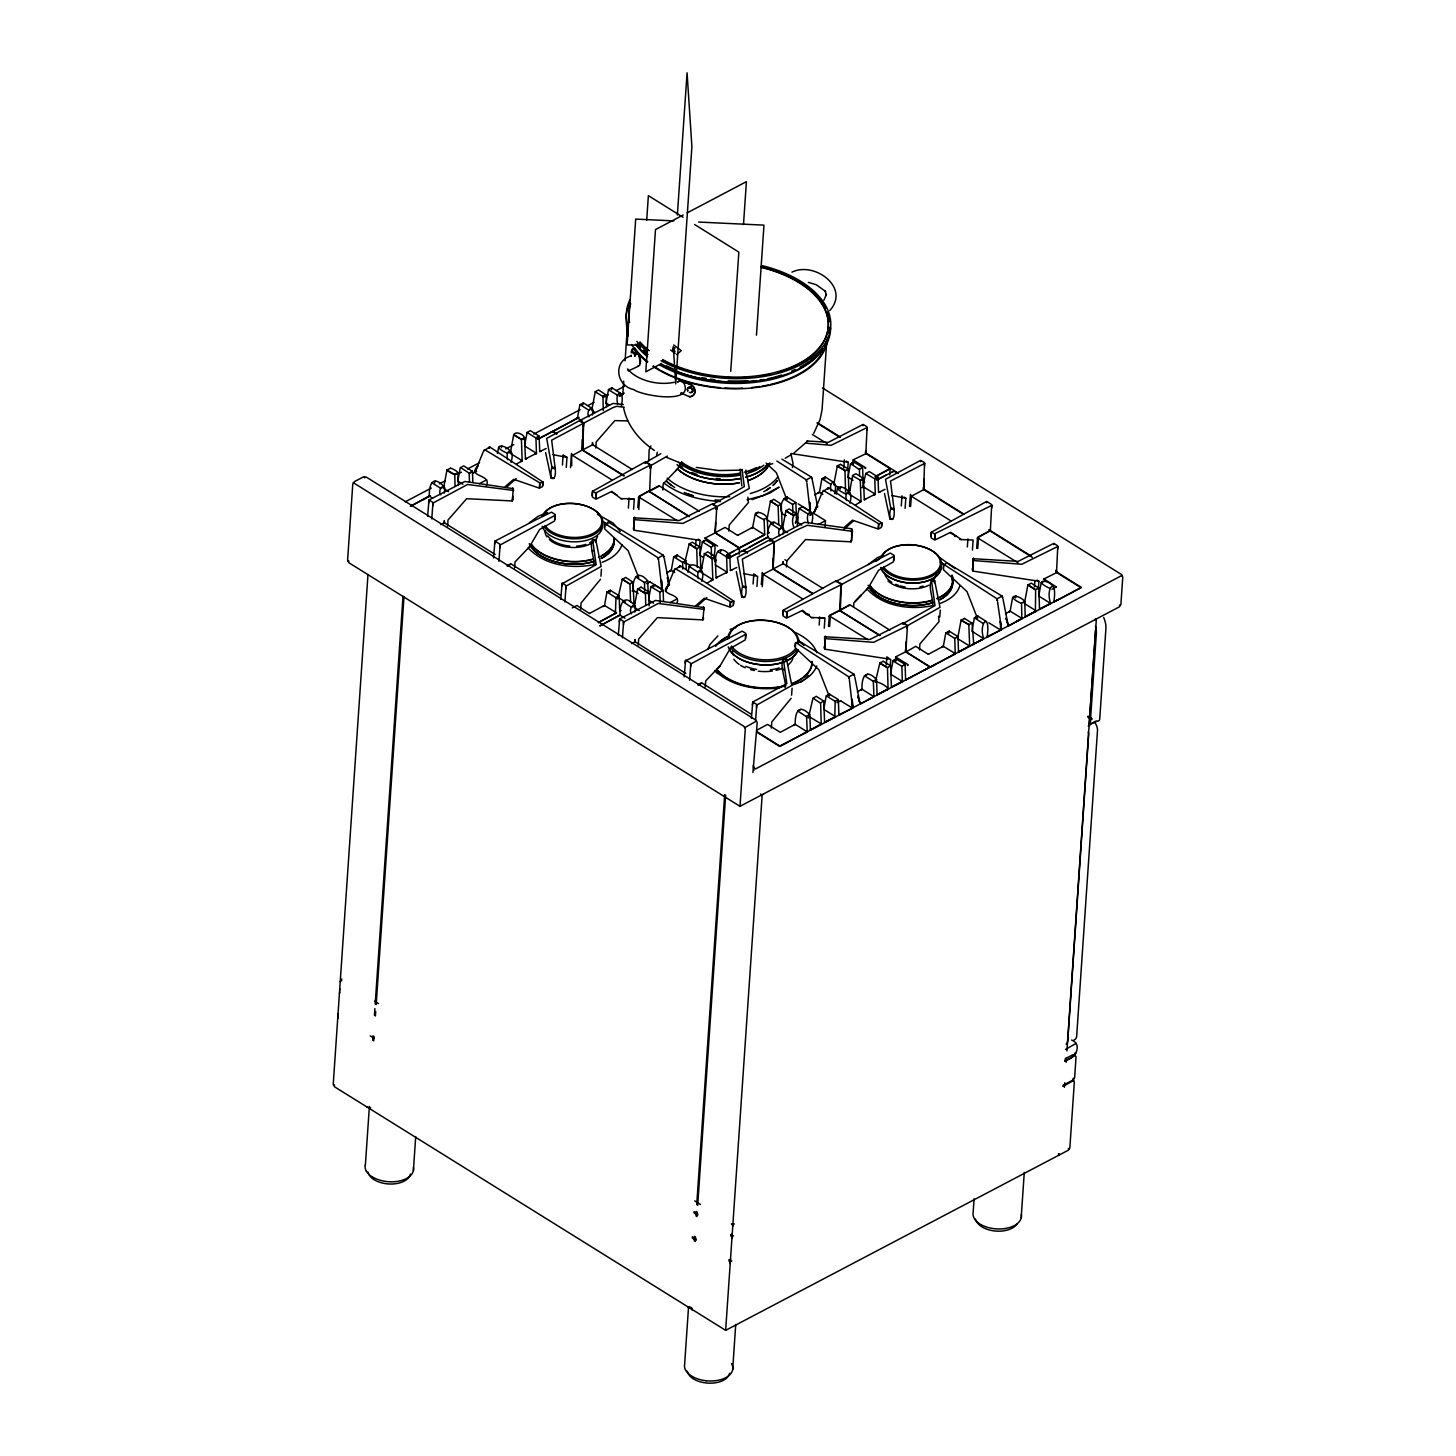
<?xml version="1.0" encoding="UTF-8"?>
<svg xmlns="http://www.w3.org/2000/svg" width="1456" height="1456" viewBox="0 0 1456 1456"><rect width="100%" height="100%" fill="white"/><g stroke="black" fill="none" stroke-linecap="round" stroke-linejoin="round"><path stroke-width="1.5" d="M543.052 482.518L542.851 485.449M604.422 527.582L604.622 524.651M733.715 601.455L733.515 604.386M795.085 646.519L795.285 643.588M881.899 523.377L881.699 526.308M943.27 568.459L943.47 565.529M600.436 579.342L581.071 603.039L580.671 609.099M791.118 698.298L771.753 721.976L771.334 728.055M894.184 471.398L892.146 471.981M510.273 453.289L513.677 434.871C516.243 429.174 529.911 437.947 521.43 439.694L522.158 460.678L516.68 464.027M630.575 602.365L629.957 583.947L633.087 582.054L633.942 603.53L634.925 603.385M717.462 577.359L716.079 577.959L715.224 556.501L712.02 558.285L712.821 579.634L707.361 582.982M778.76 524.306L778.123 505.887L781.253 503.994L782.109 525.452L783.091 525.307M756.847 730.166L767.549 724.415L780.252 732.332L795.231 724.305C794.849 712.512 798.889 703.084 809.827 714.75L810.41 730.02L821.202 724.087L820.62 702.902L823.75 701.009L824.606 722.467L835.78 716.698L834.761 717.517L835.216 701.337L826.316 695.913L829.465 694.166L838.347 699.59L838.893 715.06L852.561 708.198L849.412 680.207M855.527 504.904L861.006 501.556L860.278 480.316L863.408 478.423L864.336 499.79L865.628 499.299M507.562 459.677C504.777 448.23 515.588 447.593 511.038 462.335M546.146 448.521L539.721 451.578L539.139 436.236L535.935 437.965L536.463 453.253L525.416 459.004L526.781 458.422M617.653 403.913C614.341 389.717 625.752 388.661 621.13 406.57M697.315 567.203L696.714 548.53L689.216 543.834L684.611 563.417L685.63 562.708L690.617 565.82M698.225 578.614C695.44 567.185 706.251 566.548 701.719 581.272M736.809 567.458L730.384 570.534L729.82 555.191L726.617 556.902L727.126 572.208L716.097 577.777M712.639 504.322L716.771 506.906L715.26 532.787L739.593 547.947L764.728 534.716L764.072 519.246L767.257 517.735L767.913 533.005L768.823 532.841L767.84 532.914L768.823 532.841M797.251 525.58C801.055 504.959 788.606 515.096 793.902 527.327M811.72 523.323C816.143 506.415 804.058 511.456 808.317 522.868M757.084 732.313L779.542 746.327L807.225 731.731L806.569 716.261L809.682 714.641M834.506 493.602C838.729 479.006 828.246 479.534 831.012 490.927M840.458 488.797L833.742 484.539L837.4 465.774L844.971 470.597L845.59 491.964M846.409 500.536C843.679 489.161 854.017 488.397 849.885 503.212M877.076 694.767L887.942 688.925L887.214 689.853C890.744 687.56 876.53 680.334 875.274 682.354L879.897 662.789L887.468 667.631L888.087 688.979L877.076 694.949L876.567 679.588L873.309 681.099L873.964 696.569L860.223 704.158L857.893 696.259L860.223 704.158M1008.407 626.08L1006.06 618.181L1008.407 626.08L1021.839 618.491L1021.566 603.148L1024.733 601.51L1025.242 616.871L1036.417 610.865L1035.398 611.775L1035.635 589.553L1038.82 587.933L1039.511 609.245L1050.686 603.457C1044.753 587.096 1057.711 575.975 1053.871 601.747L1060.095 598.634M444.135 493.093C447.611 480.753 436.509 488.47 440.786 494.84M555.227 515.824L554.973 519.446M592.301 415.015C595.704 402.675 584.711 410.228 588.97 416.78M592.155 495.531L592.41 491.91M634.798 612.048C638.201 599.69 627.208 607.261 631.467 613.795M711.474 556.174L711.292 547.238M745.891 634.761L745.636 638.401M779.633 535.717C775.447 529.347 786.386 521.448 782.964 533.97M782.837 614.487L783.073 610.865M894.057 556.702L893.82 560.323M931.003 536.409L931.258 532.787M986.567 621.639L977.831 616.088L974.373 617.981L971.916 631.231L983.655 638.62L982.946 639.439C981.217 639.621 959.085 652.197 983.655 638.62C978.159 622.276 990.954 611.156 987.132 636.909L1000.727 630.12L1001.419 628.337L997.597 602.129M879.788 635.617L839.621 610.501L841.004 584.02L835.926 580.853L783.146 610.301L782.982 615.888L786.586 618.145L802.547 610.355L811.52 617.581L824.424 617.744L818.327 617.781L824.951 618.108L824.26 628.209M1032.377 557.375L990.335 531.076L991.718 504.595L986.64 501.428L931.312 532.241L931.167 537.828L934.752 540.067L950.713 532.277L961.488 539.63M716.316 509.454L716.279 506.215L712.439 503.812L679.26 520.52L633.979 517.808L634.215 530.239L700.027 540.358L699.626 546.419M906.997 628.41L906.942 625.17L903.102 622.768L869.942 639.457L824.66 636.763L824.879 649.194L890.708 659.313L890.289 665.374M450.395 468.304L446.937 470.033L443.534 488.452L448.594 491.655M641.059 587.259L637.619 588.988L634.215 607.389L639.257 610.61M840.585 464.409L848.12 468.868L848.848 490.29L849.831 490.144M883.082 661.424L879.897 662.789M964.509 618.527L961.051 620.256L957.648 638.674L969.678 646.027L968.804 624.824L972.044 622.986L973.773 644.262L972.79 644.225M582.236 439.657L582.327 450.086L623.787 475.912M582.637 439.439L582.6 450.031L624.096 475.675M772.918 558.613L772.99 569.023L812.594 593.702M773.318 558.394L773.282 568.968L812.885 593.447M924.615 463.445L890.508 481.062L893.948 508.435C896.041 523.687 886.922 522.577 890.763 508.108L885.521 479.261L920.702 460.314L924.542 462.717L923.705 489.616L963.308 514.277M500.009 547.674L500.027 544.271L494.949 541.104L493.511 557.921M649.631 492.037L650.741 464.846L645.663 461.679L645.354 463.099M690.69 666.611L690.69 663.208L685.612 660.041L684.193 676.876M841.004 587.423L841.113 584.93M840.294 610.974L841.404 583.801L836.108 581.344M991.718 507.998L991.827 505.523M432.814 505.705L432.851 502.375L428.992 499.972L427.609 516.298M565.947 588.752L565.965 585.421L562.107 583.019L560.742 599.344M583.128 426.499L583.164 423.168L579.306 420.766L546.673 438.383L551.915 467.23C548.075 481.718 557.193 482.81 555.1 467.558L551.66 440.185L612.903 407.625L616.725 406.315L624.151 407.152M583.547 426.28L583.565 422.968L579.706 420.566L613.067 403.421L623.295 404.55M623.496 624.642L623.514 621.33L619.674 618.927L618.29 635.253M716.261 509.545L716.37 507.107M716.661 509.327L716.771 506.906M756.61 707.689L756.629 704.376L752.788 701.974L751.405 718.299M773.809 545.454L773.828 542.123L769.987 539.721L737.355 557.339L742.596 586.167C738.756 600.655 747.856 601.765 745.781 586.513L742.342 559.14L797.051 529.929L807.407 525.27L852.452 531.349L851.105 541.814L805.514 539.575L786.859 560.906L786.44 566.966M774.21 545.236L774.228 541.905L770.388 539.503L770.097 540.904M866.975 430.139L866.993 426.808L863.153 424.406L828.409 442.315L806.879 440.95M906.924 628.501L907.033 626.062M906.269 641.477L905.796 652.088L907.452 625.843L903.503 622.549L903.211 623.951M924.524 466.029L924.633 463.609M1057.638 549.076L1057.675 545.763L1053.816 543.361L1018.108 561.397L972.826 558.685L973.063 571.116L1038.874 581.235L1038.328 589.316M539.812 484.211L539.612 487.141M581.89 448.066L582.436 450.122L583.255 424.06M730.475 603.166L730.275 606.096M878.66 525.088L878.459 528.018M923.268 487.596L923.814 489.653L923.705 479.097M595.904 497.879L596.159 494.257M786.586 616.834L786.822 613.194M934.752 538.756L935.007 535.116M582.6 450.031L583.656 423.86M740.103 469.087L741.832 485.995M779.542 746.327L787.114 742.469M650.559 468.286L650.85 465.774M841.24 587.223L841.513 584.711M715.606 522.522L715.114 533.133L715.078 530.985L715.096 532.878L739.466 548.33M907.161 628.319L907.452 625.843M365.365 1165.237L369.387 1106.378M373.701 1040.931L374.01 1036.399M375.411 1016.015L375.721 1011.483M376.176 1004.695L403.985 596.887M431.759 518.882L432.942 503.266M447.593 526.089L448.011 520.029L466.666 498.698L512.257 500.955L513.313 488.652L464.883 481.481L428.992 499.972L428.592 503.066M372.39 1176.903A24.115 13.832 3.9 0 0 386.823 1181.562A24.333 13.959 3.9 0 0 397.16 1181.417A24.115 13.832 3.9 0 0 413.395 1170.533L415.706 1136.59M486.286 485.995C492.474 473.746 466.138 477.568 477.987 465.847L474.783 472.436L483.246 451.779M498.917 561.288L500.118 545.181M514.587 568.058L515.005 561.998L529.493 546.764L539.63 529.474L554.609 520.939L555.064 514.405L551.46 512.166L535.808 519.865L494.949 541.104L494.512 544.235M562.435 465.065L563.126 454.945L566.966 457.348L566.275 467.467M570.479 467.631L571.589 453.544L571.753 465.683M564.873 601.929L566.056 586.313M595.777 448.029L596.196 441.951L614.851 420.62L627.609 420.911M601.419 569.223L600.946 576.23M622.931 392.519L623.696 381.163M625.079 360.76L627.245 329.001M646.682 220.402L648.375 195.65L683.028 217.272M628.373 508.126L629.065 498.007M622.422 637.837L623.605 622.222M633.578 509.272L634.27 499.153L627.663 498.844L633.76 498.789L620.857 498.625L611.866 491.4L595.904 499.19L592.319 496.951L592.465 491.364L645.263 461.898L650.341 465.065L650.395 468.377L650.341 465.065L596.359 492.656L596.086 498.443M637.801 507.507L638.674 496.951L649.012 490.945M638.784 509.6L639.603 497.461L638.674 496.951L677.24 520.702M638.274 645.044L638.693 638.984L657.348 617.635L702.939 619.892L703.994 607.589L655.564 600.436L619.674 618.927L619.255 622.003M677.368 215.051L687.068 72.8L691.891 146.765L675.73 383.856L674.71 368.168M662.753 489.999L663.172 483.92L677.659 468.686L681.626 461.898M677.095 602.966C681.335 592.465 657.02 596.014 668.668 584.802L665.447 591.373L673.928 570.734M695.622 546.055L696.041 539.976M689.58 680.243L690.799 664.136M705.25 687.014L705.669 680.953L720.156 665.72L730.311 648.411L745.29 639.894L745.727 633.36L742.141 631.121L685.448 660.933M730.73 371.298L738.847 252.106L694.567 224.479M743.488 224.57L746.418 181.654L687.123 212.904M728.837 531.021L729.256 524.961L748.402 502.611L747.838 497.206M739.066 554.336L739.593 547.729L764.582 534.752M688.488 1307.797L684.629 1364.399A24.333 13.959 3.9 0 0 685.758 1370.478M694.257 1240.912L694.548 1236.381M695.95 1215.978L696.259 1211.447M696.714 1204.658L724.669 794.594M756.465 335.171L763.963 225.134L698.698 222.058M695.24 1241.513L695.549 1236.981M696.933 1216.597L697.242 1212.065M697.697 1205.277L725.652 795.213M753.098 584.002L753.789 573.901L755.719 575.102M756.956 586.404L757.648 576.303L743.525 573.573M761.288 584.566L762.271 572.481L763.162 574.301L802.638 598.926M762.289 586.641L763.162 574.301L773.1 569.059L773.919 543.015M755.555 720.884L756.72 705.268M752.898 772.535L757.211 722.74L755.846 720.101L366.275 477.077L363.327 476.949L354.372 481.645L352.771 484.156L347.602 560.16L348.949 562.799L739.994 806.315L1119.3 606.897L1120.902 604.404L1122.758 577.086L1121.411 574.465L822.476 387.969M705.942 1380.743A24.333 13.959 3.9 0 0 716.425 1380.579A24.115 13.832 3.9 0 0 732.659 1369.714L735.735 1324.432M791.609 695.185L792.082 688.178M825.133 526.872L825.406 520.593L813.631 513.313L809.882 515.242L814.705 511.857L816.834 506.724L813.631 513.313L822.094 492.656M819.182 625.043L819.728 616.962M828.482 626.462L829.338 615.906L850.158 604.932L889.907 630.23M829.592 626.517L830.284 616.416L829.338 615.906L867.922 639.657M843.807 467.977L844.353 459.878M847.647 470.379L848.211 462.28L846.282 461.079M852.797 464.173L853.252 459.787L865.829 453.726L867.084 427.7M853.562 606.915L853.853 602.875L868.34 587.642L878.478 570.352L893.456 561.816L893.911 555.282L890.308 553.043L835.708 581.563M889.78 474.929L890.126 468.632L865.701 453.435L865.647 451.651L865.81 453.471M886.304 664.992L886.85 656.911L888.779 658.112M901.282 505.942L901.974 495.823M905.122 508.344L905.814 498.225L903.885 497.024M895.294 661.188L895.749 656.82L905.65 651.797L930.147 667.285L936.554 663.718M909.472 506.488L910.437 494.403L911.347 496.223L950.804 520.848M910.601 506.542L911.347 496.223L923.705 489.616M939.793 617.107L940.267 610.1M967.348 546.965L967.912 538.884M972.426 550.131L973.118 540.03L959.686 539.503M976.648 548.384L977.504 537.828L990.171 530.657L977.904 537.118M977.759 548.457L978.45 538.338L977.504 537.828L1017.981 562.744M974.082 1198.798L973.154 1212.375A24.333 13.959 3.9 0 0 974.282 1218.454A24.115 13.832 3.9 0 0 994.466 1228.718A24.333 13.959 3.9 0 0 1004.949 1228.555M1034.47 586.914L1034.888 580.853M1004.986 1228.536A24.115 13.832 3.9 0 0 1021.184 1217.689L1024.278 1172.408M1064.445 1087.268L1064.755 1082.736M1066.138 1062.352L1066.447 1057.82M1066.92 1051.014L1096.259 620.565L1095.64 618.818L1094.894 619.619M367.986 574.447L333.242 1084.192L334.589 1086.831L725.652 1330.347L1068.249 1150.258L1069.851 1147.765L1074.328 1082.136L1072.963 1079.497M372.718 1040.33L373.027 1035.798M374.429 1015.396L374.884 1008.608M375.193 1004.076L403.003 596.268M919.5 649.977L919.919 643.916L939.065 621.566L938.519 616.161M589.571 613.54L576.885 605.478L572.244 607.935M737.737 535.462L725.052 527.4L715.387 532.623L715.333 530.002M928.418 654.417L915.733 646.337L905.887 652.033L905.996 648.957M565.802 586.277L601.146 566.493L595.759 539.703C586.167 537.755 595.668 561.106 593.666 564.073M756.465 705.232L791.809 685.43L786.422 658.64C775.884 657.548 787.951 684.502 784.948 687.523M907.179 625.825L939.994 607.37L934.606 580.58C925.015 578.614 934.515 601.983 932.513 604.95M595.468 541.887L595.759 539.703M786.131 660.824L786.422 658.64M798.398 643.297L798.525 641.896M934.315 582.764L934.606 580.58M561.707 586.095L561.907 583.729M739.994 806.315L745.29 729.019L743.943 726.38L353.226 482.664M752.37 705.05L752.788 701.974L786.822 683.647L783.237 658.312M732.259 1233.705L732.15 1234.997L730.675 1234.488M730.548 1258.858L730.421 1260.15L728.946 1259.658M725.652 1330.347L762.052 796.65L760.687 794.011M454.545 474.838L457.912 472.763L458.403 484.702M521.321 439.657L524.724 437.874M602.729 396.76L606.096 394.685L606.57 406.624M629.847 584.184L622.294 579.179L617.835 598.598M645.226 593.793L648.593 591.718L649.139 605.842M685.175 663.172L685.394 660.769M696.587 549.021L689.143 543.889L692.328 542.214L699.936 546.928L700.755 568.277L702.047 567.767M711.984 558.613L704.449 553.626L701.392 569.751M778.014 506.106L770.461 501.119L766.966 519.719L772.044 522.922M793.393 515.715L796.814 513.913M820.511 703.121L812.958 698.134L808.517 717.535M844.753 470.943L848.175 469.141M860.168 480.535L863.517 478.46L855.891 473.746L852.688 475.42L849.121 494.166L861.151 501.519L859.495 502.52M1035.434 589.898L1027.9 584.893L1024.405 603.494L1036.108 610.865L1025.242 616.689M607.498 524.36L608.007 521.94L663.299 555.227L663.827 556.865M798.179 643.315L798.671 640.877L853.98 674.183L854.49 675.802M440.458 488.361L443.862 486.559M507.216 453.18C490.09 445.882 503.649 442.533 510.619 451.396M535.808 438.11L539.175 436.127L530.439 430.703L527.145 432.359L524.852 444.08M588.624 410.283L592.028 408.499M617.217 395.231L620.584 393.229L611.884 387.806L608.572 389.444L605.969 402.948M631.121 607.316L634.525 605.514M644.316 582.637L647.72 580.762L648.229 593.993M682.5 562.526L685.903 560.651L686.249 569.46M697.879 572.135L689.179 566.457L688.051 572.263M711.056 547.474C719.901 538.866 710.419 562.544 716.061 560.633L714.951 560.778L716.534 560.16M726.489 557.066L729.893 555.264M763.927 519.61C746.145 511.911 761.506 509.254 767.185 517.608M779.288 529.238L782.691 527.363L773.791 521.812M792.483 504.577L795.886 502.684L796.468 517.954L797.506 517.735L796.468 517.954M807.898 514.168L811.265 512.184L802.547 506.743L799.253 508.399L795.704 522.631L796.723 521.812L801.71 525.106M806.424 716.643L797.724 710.983L800.964 709.254M846.063 494.057C828.937 486.759 842.496 483.41 849.467 492.274M834.98 701.592L838.347 699.59M954.608 638.565L957.993 636.691L958.503 652.033L969.678 646.027L958.521 651.851M983.164 623.514L974.464 617.835M1021.348 603.403C1004.058 595.595 1017.962 593.229 1024.715 601.401M1049.903 588.351C1032.377 580.544 1047.046 578.196 1053.143 586.349M792.428 467.631L793.029 463.317L790.845 453.508L848.211 462.28M840.476 464.373L837.4 465.774M501.756 445.9L501.428 447.684M582.873 404.768L583.31 402.857L592.028 408.408M599.945 625.862L620.001 614.923C619.692 603.385 624.224 593.338 634.525 605.423M685.903 560.724L677.149 555.1L676.694 557.029M689.179 566.457C692 561.051 707.707 571.007 698.006 571.971M786.713 499.062L787.168 497.151L795.85 502.575M853.471 463.882L853.926 461.971L862.589 467.412L863.208 482.791L864.245 482.573M829.665 694.33L829.21 696.077M977.722 616.234L977.376 618.017M758.449 512.348L755.227 513.968L752.643 527.363L764.436 534.716L763.581 535.608M824.879 478.951L825.334 477.04L834.088 482.664M862.425 487.469L865.829 473.491L869.287 471.58L878.023 477.004L878.569 492.456L884.993 489.38M948.784 633.087L949.239 631.158L957.848 636.563M1015.542 597.906L1015.997 596.159M512.894 499.99L513.022 496.278M851.742 540.868L851.56 528.765L804.713 522.285L770.206 540.376M633.979 517.808L634.215 530.239M824.66 636.763L824.879 649.194M972.826 558.685L973.063 571.116M411.375 505.833L429.32 496.15C428.919 484.593 432.851 474.565 443.807 486.377M434.689 482.846L435.144 481.099M571.043 421.676L577.504 417.908L579.87 404.75L583.328 403.021M703.248 557.357L699.845 555.191L702.447 541.687L705.65 540.067L714.459 545.672M771.48 539.12C761.925 538.665 772.426 516.807 773.536 523.723M848.029 477.113L850.468 463.863L853.926 462.134M883.1 661.188L890.617 665.883L891.418 687.232L902.52 681.535L890.526 674.128L892.965 660.878L896.223 659.004L905.086 664.427L905.614 679.897L930.093 666.994L924.196 670.233M895.968 660.915L896.423 658.986L893.038 660.733M457.785 481.026L460.242 467.776L463.7 465.884L472.417 471.307L472.872 482.446M497.388 453.307L498.68 447.392M592.173 407.898L595.286 391.646L598.58 389.99L606.133 394.976M611.429 389.717L611.884 387.969M589.571 613.395L604.549 605.35L606.934 592.173L610.191 590.299L619.128 595.704L619.746 611.065L621.039 610.483M609.937 592.21L610.392 590.281L606.97 592.246M647.556 580.635C637.728 569.514 632.304 577.814 633.069 590.353L632.141 591.081L633.16 590.281L638.147 593.575M648.794 598.198L650.923 586.713L654.381 584.821L663.081 590.244L663.554 601.383M653.926 586.75L654.181 584.839M666.63 572.954L671.307 570.352L673.691 557.011L677.149 555.282M715.533 563.035C714.696 551.314 720.265 544.671 729.856 555.082M720.665 551.587L721.12 549.822M786.313 515.497C777.468 515.242 780.762 497.442 787.168 497.315M782.837 526.854L785.949 510.583L789.243 508.945L796.723 513.75M814.796 494.876L819.491 492.092L821.876 478.933L825.334 477.204M836.235 494.185L837.528 488.27M840.276 488.561L840.731 486.814M824.606 722.303L835.489 716.68L823.75 709.309L826.207 696.059L829.556 694.184M857.293 691.909L861.988 689.125C861.497 677.331 865.865 667.794 876.585 679.679M905.596 649.158L905.65 651.797L905.614 650.013L905.941 651.742L930.257 666.903L932.004 666.247L955.409 653.671L943.324 646.318L945.781 633.051L949.239 631.322M1005.477 613.831L1010.173 611.047L1012.539 597.87L1015.888 596.014M639.639 363.982L639.839 361.434A9.082 3.331 77.9 0 0 639.148 356.902L638.565 355.319M499.845 545.145L555.118 515.297M645.481 462.571L660.787 453.726M650.559 465.738L667.339 456.074M690.526 664.1L745.781 634.252M841.24 584.675L893.966 556.174M432.669 503.23L467.576 484.484L513.604 490.472M561.943 583.874L596.159 564.691L592.574 539.357M623.35 622.185L658.258 603.439L704.267 609.427M712.657 504.468L744.325 486.613L742.032 469.396M716.516 506.87L749.312 488.415L745.818 470.197M903.339 623.423L935.007 605.569L931.421 580.234M592.592 491.163L596.414 493.548M783.255 610.1L787.095 612.485M786.75 617.399L787.023 611.611L841.077 584.766M931.44 532.041L935.262 534.425M934.934 539.321L935.207 533.533L991.791 505.359M489.362 448.029L489.653 446.901L543.033 482.1L542.487 486.595L539.466 488.197L513.659 479.297L505.177 486.704M680.043 566.985L680.316 565.838L733.697 601.037L733.169 605.55L730.129 607.134L704.322 598.252L695.859 605.641M828.209 488.907L828.5 487.76L881.881 522.977L881.335 527.472L878.314 529.074L852.506 520.174L844.025 527.582M704.904 538.192L715.096 532.878L714.932 530.221M1043.752 579.069L1056.51 572.663L1057.766 546.655M539.63 483.629L542.961 481.881M604.786 524.269L608.098 522.522M730.293 602.584L733.624 600.818M774.319 542.797L772.99 569.023M795.449 643.224L798.78 641.477M878.478 524.506L881.79 522.759M943.634 565.146L946.855 562.817L1002.147 596.105L1002.656 597.743M649.958 581.909L661.879 589.261L658.749 561.252M798.125 503.831L810.064 511.183L806.915 483.192M840.622 700.846L852.561 708.198M988.806 622.786L1000.727 630.12M1089.161 724.942L1095.585 629.92M446.974 470.106L454.763 474.51L455.055 486.468M513.713 434.944L521.43 439.439M622.24 579.452L625.661 577.413L633.251 582.382M637.655 589.061L645.445 593.447L645.736 605.405M704.395 553.881L707.816 551.842L715.406 556.811M770.424 501.374L773.846 499.335L781.435 504.304M785.821 510.983L793.52 515.497M837.182 466.211L844.971 470.597M852.561 475.821L860.387 480.207M812.921 698.407L816.234 696.332L823.896 701.173M879.679 663.226L887.359 667.74L890.49 665.847M961.087 620.329L968.895 624.715M1027.845 585.148L1031.267 583.11L1038.838 588.097M340.231 981.526L341.832 979.033M339.43 993.411L339.885 991.918M337.719 1018.563L338.174 1017.089M608.462 389.771L617.344 395.067M635.58 577.177L638.984 575.393M650.959 586.786L659.841 592.082L660.223 603.148M673.746 557.066L677.058 555.136M702.338 542.014L705.76 540.212M783.747 499.117L787.059 497.133M821.912 479.006L825.224 477.058M850.522 463.936L853.817 461.989M864.409 676.021L867.831 674.219M893.019 660.951L901.846 666.266L902.356 681.572L891.345 687.141M945.818 633.123L949.13 631.194M974.428 618.054L977.722 616.088M1041.186 582.873L1044.607 581.09M672.599 348.439L675.074 351.478M673.491 347.911L673.254 346.564M704.358 553.826L712.093 558.394M688.178 1307.397L689.762 1306.614M1064.718 1060.186C1074.928 1060.186 1083.155 1044.443 1071.634 1040.057M1063.007 1085.339L1073.036 1080.061L1074.637 1077.567L1076.039 1056.965L1074.674 1054.344M650.905 445.864L649.103 450.013L648.812 460.86M622.003 544.708C619.073 553.644 610.519 559.14 602.129 562.325M707.889 649.194L709.964 644.426L717.881 635.89M816.834 665.938C812.666 676.385 801.765 682.245 791.5 685.266M959.813 586.022C956.92 594.867 948.475 600.291 940.194 603.439M717.571 546.091L704.959 537.992M864.955 468.468L865.829 467.831L853.143 459.914M907.452 665.501L908.326 664.846L895.622 656.929M1056.401 586.968L1043.806 578.869M483.792 450.96L489.653 446.901L488.87 447.975M674.474 569.915L680.316 565.838L679.533 566.912M822.64 491.837L828.5 487.76L827.718 488.852M813.74 433.306L820.128 419.383L822.094 409.555L826.881 339.23A99.973 57.348 3.9 0 1 826.298 342.615M823.914 300.245L826.371 294.33L826.262 295.459L825.079 290.581L825.661 291.491L816.215 284.721L808.298 282.373M865.829 473.491L874.783 478.842L875.311 494.13L864.263 499.717M1041.258 582.673L1038.692 596.05L1050.686 603.457L1039.529 609.063M635.999 354.754L636.672 353.808A4.659 1.711 77.9 0 1 637.819 354.19L633.615 348.912A8.299 3.039 77.9 0 0 631.267 352.68M880.079 635.362L839.639 610.446L840.585 610.737M545.654 452.652L551.151 478.442M736.317 571.589L741.832 597.379M884.502 493.529L889.998 519.319M1056.492 586.786L1051.978 589.352M829.738 310.583C850.741 287.615 814.395 261.024 791.955 272.163M968.822 624.569L961.142 620.056M483.738 450.668L484.52 449.595L539.812 482.882L539.357 487.614M674.401 569.624L675.184 568.55L730.493 601.838L730.038 606.551M822.585 491.546L823.368 490.472L878.66 523.76L878.205 528.473M622.95 394.358L624.023 392.902L619.328 396.269L623.259 394.085M1058.366 1155.463L1059.513 1154.026L1058.366 1153.753M680.917 392.974L689.671 396.869A8.299 6.297 39.5 0 0 694.73 392.228A8.299 6.297 39.5 0 0 690.927 384.621L691.109 384.402A8.299 6.497 32.2 0 1 695.094 391.791A8.299 6.497 32.2 0 1 689.853 396.651L688.997 396.36M756.592 720.993L745.017 727.509M1122.139 575.338L755.482 768.968L753.589 767.148M1076.221 1043.351L1065.446 1049.448M1075.42 1055.218L1064.645 1061.333M1073.709 1080.388L1062.935 1086.485M696.696 548.785L699.826 546.892M527.545 548.857L529.493 546.764M718.227 667.813L720.156 665.72M675.73 470.779L677.659 468.686M807.516 441.241L793.975 452.962M866.393 589.735L868.34 587.642M422.986 499.717L429.32 495.986L428.173 496.86M577.413 417.999L582.473 421.221M604.477 605.441L616.561 612.794L598.434 622.677M619.91 615.014L624.97 618.236M669.705 571.371L671.325 570.17L670.16 571.043M752.643 527.363L751.114 528.473M768.095 536.936L749.385 547.11M819.419 492.183L822.822 494.348M794.066 725.161L795.231 724.305L807.079 731.786M861.916 689.198L873.818 696.623M943.324 646.318L941.777 647.429M1010.082 611.138L1022.148 618.509L1020.984 619.382M685.649 562.544L684.611 563.417M615.397 613.686L615.997 597.451M806.078 732.623L806.933 731.731L800.654 735.335M872.817 697.46L873.655 696.569L867.394 700.172M954.244 654.545L955.1 653.653L948.821 657.257M460.496 467.503L469.178 473.145L469.469 481.991M622.604 601.51L631.249 607.152M512.658 498.425L512.257 500.955M506.706 487.05L516.17 478.587M697.388 606.005L706.852 597.524M843.989 529.347L853.453 520.866M529.165 522.959L538.265 516.188L547.511 512.567M868.14 564.564L877.131 557.866L882.973 555.282M673.582 348.348L675.056 347.893L672.818 349.804M634.27 519.646L682.937 523.396L716.334 506.961M824.933 638.583L873.6 642.333L907.015 625.916M973.118 560.524L1021.784 564.273L1057.729 546.491M676.658 354.554L681.262 350.659L679.06 348.967A223.605 73.128 49.9 0 0 673.673 344.981M507.343 453.034L510.619 451.305M859.459 469.16L859.568 475.894M846.191 493.912L849.467 492.183M901.956 666.175L905.086 664.427M628.319 370.88L638.074 366.439M795.704 522.631L796.705 521.994L795.322 522.886M520.647 461.643L522.304 460.642L521.284 461.534L522.158 460.678L510.346 453.38M711.329 580.598L712.985 579.597L711.966 580.489L712.821 579.634L701.009 572.317M751.569 528.146L752.734 527.272L737.755 535.317M942.232 647.101L943.397 646.227L928.418 654.272M554.481 430.521L537.755 439.257M737.937 548.876L739.411 548.038L726.508 554.991M745.144 549.476L728.328 558.212M617.453 598.871L618.873 597.888L625.534 602.038M808.135 717.826L809.536 716.843L821.512 724.105L810.337 729.929M1079.005 588.588L1080.862 587.86M534.953 454.145L536.609 453.216L535.59 454.017L536.318 453.216L524.597 445.955M725.634 573.082L727.29 572.172L726.271 572.954L727.126 572.208L715.278 564.892M873.8 495.022L875.456 494.094L874.437 494.894L875.165 494.075L863.444 486.832L862.061 487.742M616.252 612.776L598.38 622.495M1021.839 618.491L1015.56 622.094M602.93 606.551L604.549 605.532L603.403 606.224M817.872 493.293L819.491 492.274L818.345 492.965M793.611 725.488L795.213 724.469M860.369 690.308L861.988 689.289L860.842 689.98M1008.553 612.248L1010.155 611.229L1009.008 611.92M576.339 418.8L577.486 418.09L552.971 431.54L556.938 433.779M618.836 615.815L619.983 615.105L600.109 625.807M767.003 537.737L768.167 537.027L743.652 550.495L747.601 552.734M785.221 458.203L790.717 455.018M513.768 434.671L521.339 439.348M595.213 391.773L602.948 396.432L603.312 410.574M622.294 579.179L629.957 583.947M770.461 501.119L778.123 505.887M785.876 510.71L793.429 515.388M1027.9 584.893L1035.544 589.662M888.542 469.742L875.365 476.767M1073.636 591.5L1079.205 588.697M450.395 468.068C465.702 473.782 452.925 477.732 447.192 469.669M582.327 450.086L572.499 455.346L611.957 479.97M683.173 214.978L655.491 229.575L645.791 371.826L661.606 363.49M606.042 394.794L602.766 396.451M405.187 501.847L431.322 488.069M439.366 483.829L445.39 480.662M457.457 474.292L461.479 472.181M467.503 468.996L479.57 462.644M505.705 448.867L513.75 444.644M533.861 434.052L580.107 409.682M588.133 405.441L594.175 402.256M604.222 396.96L608.244 394.849M616.288 390.608L624.333 386.368M410.319 506.269L430.412 495.695M472.599 473.455L476.622 471.344M537.646 439.257L579.069 417.362M479.37 483.701L486.668 479.843M507.234 565.711L510.747 563.854M639.057 496.241L648.775 491.127L689.107 516.662M658.913 485.776L649.194 490.909L649.922 491.782M507.398 566.129L511.311 564.054L560.451 595.213M862.48 467.394L859.222 469.414L850.595 463.718M646.355 583.656L649.995 581.727M712.202 558.267L715.369 556.665M875.22 476.622L889.907 468.541M726.635 555.136L733.678 551.424M876.858 479.952L892.146 472.017M728.419 558.194L737.191 553.571M876.967 479.934L886.631 474.838M670.051 602.638L677.349 598.798M818.217 524.56L825.516 520.72M697.897 684.648L701.41 682.809M829.72 615.196L839.621 610.501M849.594 604.731L840.021 610.282M698.079 685.066L701.992 683.01L751.114 714.168M837.018 702.611L840.676 700.682M1060.205 598.798L1073.8 591.627M1090.726 723.796L1095.877 721.084M1065.21 1058.767L1073.236 1054.544M440.804 524.67L444.426 522.831L495.167 554.481M631.467 643.625L635.089 641.787L685.831 673.436M761.779 795.14L763.654 794.157M732.75 1226.407L732.477 1224.896L734.352 1223.914M731.949 1238.273L731.658 1236.763L733.551 1235.78M730.239 1263.444L729.947 1261.915L731.84 1260.951M1054.908 601.51L1053.798 601.656L1058.439 599.708M993.356 633.797L987.132 636.909M911.929 676.694L905.632 679.734L906.742 679.588M845.19 711.857L838.965 714.969M637.874 588.624L645.336 593.557L648.63 591.991M630.812 355.974C612.867 361.179 615.906 385.858 633.688 389.571C641.168 395.522 694.439 405.041 683.974 383.292A4.659 3.531 39.5 0 0 681.699 381.527L690.927 384.621M1091.035 723.941L1096.641 721.448M539.794 451.506L541.304 450.796M863.135 482.7L864.7 482.1M796.396 517.863L797.979 517.262M880.152 491.673L878.569 492.292L879.679 492.128M731.986 569.751L730.402 570.352L731.513 570.206M551.078 432.323L552.807 431.668L556.556 433.961M741.759 551.26L743.488 550.623L747.219 552.916M767.84 532.914L769.205 532.405M765.856 465.774L772.736 463.609M752.097 499.626L769.896 493.074L779.087 487.141L763.053 495.604L747.019 499.772M848.848 490.108L850.213 489.707M782.109 525.27L783.492 524.852M633.942 603.348L635.307 602.93M730.184 629.411L735.771 627.718M619.655 611.156L620.638 610.919M633.615 348.912L638.165 354.19A3.931 1.693 74.4 0 1 639.402 355.974L639.712 356.793A9.064 3.913 74.4 0 1 640.585 361.27L639.53 365.583L637.655 366.093M595.504 564.346C572.827 569.205 545.891 566.02 529.019 548.803M933.642 605.423C911.256 610.228 884.647 607.079 868.013 590.062M674.183 382.309C657.53 385.822 636.945 380.271 627.536 368.987L627.936 369.933M700.664 568.368L701.646 568.222M347.875 561.252L348.967 561.088M333.515 1085.284L334.607 1085.12M370.588 1107.579L369.515 1107.725L370.588 1109.272M692.128 1308.161L691.036 1308.307L692.11 1309.854M539.721 451.415L540.831 451.251M987.077 636.818L988.169 636.672M838.893 714.896L840.003 714.75M689.307 386.859L690.217 386.75A2.876 2.257 32.2 0 1 691.309 386.95M687.887 390.809A2.876 2.166 39.5 0 1 688.615 387.678L690.617 387.787A2.876 2.257 32.2 0 1 690.599 392.447M688.615 387.678L689.598 387.587M679.988 381.126L678.569 381.472A9.082 6.88 39.5 0 0 677.604 382.2M779.724 687.942C757.156 690.526 731.604 686.759 714.696 670.433M525.489 458.931L526.399 458.84L525.416 458.84L524.56 437.546M617.308 495.349L611.647 492.037M950.495 532.914L956.155 536.227M802.311 610.992L806.46 614.414L809.39 614.432M741.923 470.142L719.046 470.543L696.296 467.412M689.307 1307.67L691.127 1307.543M472.454 471.416L469.05 473.291L472.454 471.489M682.791 393.484L681.135 393.302M811.52 617.581L813.358 617.653M673.946 220.893L635.69 219.092L627.117 344.854L638.365 345.381M638.492 497.388L639.603 497.461M977.34 538.265L978.45 538.338M829.174 616.343L830.284 616.416M954.626 536.336L956.41 536.463M806.46 614.414L808.244 614.541M620.857 498.625L622.64 498.753M619 595.686L615.761 597.688L607.061 592.046M720.465 501.556C700.482 500.282 679.916 495.331 663.79 482.955M806.187 443.188L831.103 445.318L867.066 427.554M551.951 468.286L555.118 468.614M890.799 509.163L893.966 509.491M551.296 478.078L553.972 478.332M890.144 518.937L892.819 519.21M592.465 539.685L595.631 539.994M931.312 580.562L934.479 580.871M742.633 587.241L745.781 587.551M741.959 597.015L744.653 597.288M783.146 658.622L786.295 658.949M551.915 467.23L555.1 467.558M890.763 508.108L893.948 508.435M591.809 550.568L593.393 550.732M742.596 586.167L745.781 586.513M782.473 669.523L784.074 669.687M527.072 432.468L535.935 437.965M717.735 551.405L726.617 556.902M945.854 632.905L954.736 638.401L955.245 653.708M821.948 478.787L830.794 484.302M783.783 498.898L792.61 504.413L792.919 513.258M799.18 508.508L808.025 514.004M673.782 556.865L682.627 562.362L682.846 569.005M864.445 675.802L873.291 681.317M635.617 576.976L644.444 582.491L644.735 591.336M579.943 404.604L588.752 410.137M770.624 523.559L779.415 529.074M431.777 482.682L440.567 488.215M702.374 541.796L711.183 547.329M891.709 495.495L905.814 498.225M552.861 454.636L566.966 457.348M1119.3 605.186L1120.447 605.459M1074.765 1053.198L1075.893 1053.452M1073.036 1078.35L1074.182 1078.623M1068.267 1148.547L1069.396 1148.82M691.109 384.402L681.717 381.326A3.931 2.857 46.1 0 0 679.461 380.926L678.824 381.163A9.064 6.588 46.1 0 0 677.914 381.836M366.657 1106.815L368.131 1107.324M964.327 618.309L972.098 623.259M640.877 587.023L648.466 591.682M680.079 462.881L666.338 457.275M597.379 514.314L613.231 523.123L620.22 531.367M1080.589 587.478L1056.383 572.372L1056.328 570.606L1056.492 572.408M940.376 557.994L955.154 568.659M795.431 632.486C804.24 636.891 813.431 643.006 816.852 652.707M1088.087 716.407L1091.982 718.754L1088.178 716.279M340.686 980.052L341.832 980.743M781.945 459.131L811.483 477.149L811.993 478.787M1087.996 717.335L1091.782 719.683M606.042 403.039L609.372 405.114M671.307 570.352L674.656 572.426M457.857 481.117L462.862 484.229M648.539 600.054L653.544 603.184M817.326 422.677L840.458 437.109M865.501 452.743L898.279 473.182M923.322 488.816L963.799 514.059M988.861 529.693L1031.267 556.137M1056.31 571.771L1081.371 587.405L780.052 746.164L756.92 731.731M817.162 423.15L839.821 437.255M894.202 471.162L897.933 473.509M812.266 434.416L827.299 443.807M1036.945 580.034L1038.874 581.235M784.93 559.705L786.859 560.906M632.068 469.378L592.592 444.753L582.728 449.868L582.036 447.993M699.226 511.274L659.495 485.976L649.121 491.436L689.398 516.425M822.731 588.333L783.273 563.709L773.391 568.823L772.699 566.93L773.282 568.968M698.116 539.157L700.027 540.358M374.611 1001.2L378.469 1003.603M694.749 1200.909L700.536 1204.512M694.021 1211.629L697.879 1214.049M693.948 1212.775L697.806 1215.178M370.243 1035.871L374.101 1038.292M692.31 1236.799L696.168 1239.202M692.237 1237.946L696.095 1240.348M782.454 529.42L787.441 532.532M591.773 410.465L595.104 412.539M848.084 477.204L853.07 480.334M429.32 496.15L432.632 498.243M776.831 461.024L806.351 479.861L806.915 481.79M654.381 450.414C639.493 440.404 627.099 425.607 623.568 407.662M1008.298 625.916L1003.057 599.253M860.132 703.994L854.872 677.331M668.522 584.329L667.358 577.486L669.451 585.039L664.209 558.376M633.506 352.134L634.634 354.045A2.876 1.056 77.9 0 1 634.98 356.192M817.744 507.125L812.375 480.298M997.597 600.727L997.014 598.798L943.816 564.4L943.452 569.715L967.021 591.627L977.54 618.527M766.093 463.063L776.357 472.672L786.859 499.59M849.412 678.805L848.848 676.876L795.649 642.478L795.285 647.793L818.854 669.705L828.573 694.585M658.749 559.85L658.167 557.921L604.968 523.523L604.604 528.837L628.173 550.75L638.693 577.65M731.403 1223.768L732.477 1224.896M730.584 1235.634L731.658 1236.763M728.874 1260.805L729.947 1261.915M753.225 765.692L754.426 768.404M634.234 353.098L634.634 354.045M1002.729 598.034L1002.147 596.105L997.014 598.798L997.087 600.673M812.066 479.079L811.483 477.149L806.351 479.861L806.424 481.718M854.563 676.094L853.98 674.183L848.848 676.876L848.921 678.751M663.881 557.157L663.299 555.227L658.167 557.921L658.239 559.796M364.4 476.785L364.692 477.877M339.739 988.824L340.012 989.916M338.029 1013.995L338.302 1015.087M631.085 355.173L631.34 356.265M973.5 558.067L973.809 559.905M851.56 528.765L851.869 530.603M850.941 540.904L851.105 541.814M825.334 636.126L825.643 637.983M703.375 606.843L703.703 608.681M702.939 619.892L703.321 617.38L703.557 618.927M634.652 517.189L634.98 519.028M512.712 487.887L513.022 489.744M753.462 767.239L753.971 770.315M972.208 568.732L972.444 570.297M852.16 529.529L852.452 531.349M824.023 646.81L824.278 648.375M783.292 563.872L783.11 561.506L783.292 563.217M633.36 527.855L633.597 529.42M635.125 641.95L634.943 639.566L635.107 641.295M592.628 444.935L592.446 442.551L592.61 444.28M444.444 522.995L444.262 520.629L444.444 522.358M986.513 502.757L986.713 502.193M645.117 463.226L645.317 462.644M1053.707 544.671L1053.889 544.089M920.574 461.625L920.756 461.042M902.975 624.078L903.157 623.514M863.026 425.716L863.208 425.152M769.86 541.031L770.042 540.467M673.4 348.002L674.419 363.691M703.994 607.589L704.067 609.645M513.313 488.652L513.404 490.69M1056.31 569.751L1056.383 572.372M865.647 450.796L865.701 453.435M828.446 336.664A101.611 58.276 3.9 0 1 826.335 342.16M820.711 350.878A101.611 58.276 3.9 0 1 810.082 360.815M808.753 361.761A101.611 58.276 3.9 0 1 805.405 363.982M804.531 364.528A101.611 58.276 3.9 0 1 799.981 367.094M795.14 369.478A101.611 58.276 3.9 0 1 791.736 370.971M747.984 380.653A101.611 58.276 3.9 0 1 728.182 380.835M714.951 379.725A101.611 58.276 3.9 0 1 710.583 379.124M706.233 378.433A101.611 58.276 3.9 0 1 701.938 377.632M675.584 369.915A101.611 58.276 3.9 0 1 666.466 365.893M647.774 354.245A101.611 58.276 3.9 0 1 643.188 350.277M640.422 347.547A101.611 58.276 3.9 0 1 637.309 344.035M829.829 327.218A101.611 58.276 3.9 0 1 829.319 332.914M829.884 327.473A101.611 58.276 3.9 0 1 829.046 333.151M627.918 308.508A101.611 58.276 3.9 0 1 629.72 302.957M761.288 267.085A101.611 58.276 3.9 0 1 825.625 308.417M827.336 312.185A101.611 58.276 3.9 0 1 828.628 315.988M829.101 317.899A101.611 58.276 3.9 0 1 829.738 321.74M670.615 350.041A240.094 78.515 49.9 0 1 675.238 353.462M760.796 267.303A99.973 57.348 3.9 0 1 826.862 314.805A99.973 57.348 3.9 0 1 790.863 367.877M789.152 368.586A99.973 57.348 3.9 0 1 783.838 370.516M782.018 371.116A99.973 57.348 3.9 0 1 778.287 372.245M770.552 374.192A99.973 57.348 3.9 0 1 766.566 375.011M764.546 375.393A99.973 57.348 3.9 0 1 760.451 376.048M752.079 377.068A99.973 57.348 3.9 0 1 721.83 377.177M715.315 376.503A99.973 57.348 3.9 0 1 708.872 375.593M702.52 374.447A99.973 57.348 3.9 0 1 690.162 371.444M688.16 370.861A99.973 57.348 3.9 0 1 684.211 369.624M682.282 368.969A99.973 57.348 3.9 0 1 669.36 363.727M667.631 362.89A99.973 57.348 3.9 0 1 662.571 360.287M647.92 350.368A99.973 57.348 3.9 0 1 639.912 342.56M830.612 327.946A102.43 58.75 3.9 0 1 770.37 378.724A102.43 58.75 3.9 0 1 660.751 364.255M647.083 355.191A102.43 58.75 3.9 0 1 636.527 344.908M627.991 329.966A102.43 58.75 3.9 0 1 628.064 306.998M761.597 265.502A102.375 58.713 3.9 0 1 816.998 353.189A102.375 58.713 3.9 0 1 661.024 360.706M647.356 351.66A102.375 58.713 3.9 0 1 636.8 341.377M628.282 326.435A102.375 58.713 3.9 0 1 629.884 299.809M760.833 266.612A99.973 57.348 3.9 0 1 814.941 352.243A99.973 57.348 3.9 0 1 662.626 359.577M649.285 350.732A99.973 57.348 3.9 0 1 639.948 341.869M629.593 322.358A99.973 57.348 3.9 0 1 630.721 303.703M781.599 375.011A98.335 56.402 3.9 0 1 768.113 378.669M764.054 379.488A98.335 56.402 3.9 0 1 759.923 380.18M755.737 380.762A98.335 56.402 3.9 0 1 742.851 381.854M729.693 381.927A98.335 56.402 3.9 0 1 662.935 364.874M647.702 354.481A98.335 56.402 3.9 0 1 644.426 351.515M640.094 346.91A98.335 56.402 3.9 0 1 637.601 343.725M827.7 339.303A100.792 57.821 3.9 0 1 760.36 386.914A100.792 57.821 3.9 0 1 652.889 366.293M647.119 362.034A100.792 57.821 3.9 0 1 631.758 344.544M628.118 335.99A100.792 57.821 3.9 0 1 626.735 323.851M822.604 348.912A100.792 57.821 3.9 0 1 659.623 364.91M647.483 356.684A100.792 57.821 3.9 0 1 635.344 344.198M825.861 344.308A99.973 57.348 3.9 0 1 824.751 347.62M824.06 349.258A99.973 57.348 3.9 0 1 822.403 352.498M821.457 354.081A99.973 57.348 3.9 0 1 770.442 384.475M768.422 384.93A99.973 57.348 3.9 0 1 762.198 386.113M760.105 386.459A99.973 57.348 3.9 0 1 751.514 387.533M742.742 388.151A99.973 57.348 3.9 0 1 724.87 388.024M720.411 387.696A99.973 57.348 3.9 0 1 661.479 370.88M659.823 369.951A99.973 57.348 3.9 0 1 653.489 366.002M647.774 361.78A99.973 57.348 3.9 0 1 634.579 347.766M628.082 332.496A99.973 57.348 3.9 0 1 627.609 329.056M693.438 389.243A2.876 2.257 32.2 0 1 693.438 390.172M687.742 390.972A2.876 2.166 39.5 0 1 689.107 387.733A2.876 2.166 39.5 0 1 692.528 390.718A2.876 2.166 39.5 0 1 689.398 392.41M632.395 352.953A2.876 1.056 77.9 0 1 633.724 352.789A2.876 1.056 77.9 0 1 634.689 356.247M632.05 352.516A8.299 2.475 81.2 0 1 634.015 348.821M634.852 352.953A2.876 1.056 77.9 0 1 635.508 354.991M688.306 387.787A2.876 2.257 30.9 0 1 691.2 387.605M692.783 389.08A2.876 2.257 30.9 0 1 692.965 390.918M689.543 386.659A2.876 2.257 30.9 0 1 690.581 386.586M1094.475 722.103A8.809 5.296 62.2 0 1 1097.096 727.199A8.663 5.205 62.2 0 1 1097.478 730.766L1076.694 1035.744A8.663 5.205 62.2 0 1 1075.038 1039.438A8.809 5.296 62.2 0 1 1074 1039.948M1088.196 731.877A8.663 5.205 62.2 0 1 1088.597 735.462L1067.794 1040.421A8.663 5.205 62.2 0 1 1066.138 1044.116M1088.214 726.144A4.441 2.657 62.2 0 0 1090.198 723.978L1096.35 633.688A18.382 11.029 62.2 0 0 1095.476 626.226M1097.096 720.975A4.404 2.639 62.2 0 0 1099.735 718.955L1105.905 628.646A18.382 11.029 62.2 0 0 1103.703 617.435M777.704 477.077A63.063 36.182 3.9 0 1 750.222 493.529M729.693 496.696A63.063 36.182 3.9 0 1 667.139 478.132M656.692 455.728A63.063 36.182 3.9 0 1 657.311 452.215M777.468 480.553A63.063 36.182 3.9 0 1 773.263 485.121M770.206 487.651A63.063 36.182 3.9 0 1 763.763 491.673M719.191 500.191A63.063 36.182 3.9 0 1 715.078 499.918M693.22 495.732A63.063 36.182 3.9 0 1 684.229 492.437M674.71 487.469A63.063 36.182 3.9 0 1 666.903 481.627M777.158 480.735A62.772 36 3.9 0 1 772.99 485.267M769.933 487.778A62.772 36 3.9 0 1 766.875 489.871M693.329 495.823A62.772 36 3.9 0 1 687.851 493.948M671.58 485.376A62.772 36 3.9 0 1 667.139 481.79M768.713 464.937A50.596 29.011 3.9 0 1 747.911 480.589M739.157 482.864A50.596 29.011 3.9 0 1 677.877 469.287M720.21 478.751A50.924 29.211 3.9 0 1 716.225 478.46M697.133 474.474A50.924 29.211 3.9 0 1 691.982 472.49M682.573 467.358A50.924 29.211 3.9 0 1 679.406 464.992M763.836 465.174A52.252 29.957 3.9 0 1 745.909 473.837M740.376 475.129A52.252 29.957 3.9 0 1 678.551 462.371M768.44 463.663A52.252 29.975 3.9 0 1 745.672 477.295M678.314 465.811A52.252 29.975 3.9 0 0 740.139 478.569A52.016 29.83 3.9 0 1 677.04 464.591M756.101 467.704A50.414 28.92 3.9 0 1 744.216 472.199M739.757 473.218A50.414 28.92 3.9 0 1 681.608 462.08M768.222 463.718A52.016 29.83 3.9 0 1 745.563 477.277M759.777 466.63A50.924 29.211 3.9 0 1 748.693 471.871M739.903 474.165A50.924 29.211 3.9 0 1 681.171 462.935M769.805 462.899A50.924 29.211 3.9 0 1 748.111 480.498M739.302 482.791A50.924 29.211 3.9 0 1 677.622 469.105M614.359 538.975A43.225 24.788 3.9 0 1 598.489 557.43M593.302 559.286A43.225 24.788 3.9 0 1 531.294 544.562M607.134 524.833A43.225 24.788 3.9 0 0 601.783 520.829A43.025 24.679 3.9 0 1 606.988 524.67M613.831 538.101A43.225 24.788 3.9 0 1 601.474 558.321M594.922 561.106A43.225 24.788 3.9 0 1 529.329 543.798M593.011 540.595A25.862 14.833 3.9 0 1 589.789 542.688M585.876 544.344A25.862 14.833 3.9 0 1 576.558 546.127M569.824 546.073A25.862 14.833 3.9 0 1 547.711 535.881M614.177 538.738A43.025 24.679 3.9 0 1 601.51 555.61M593.211 558.94A43.025 24.679 3.9 0 1 531.476 544.307M613.977 541.523A43.007 24.679 3.9 0 1 601.31 558.412M594.794 561.179A43.007 24.679 3.9 0 1 529.511 543.943M597.615 536.372A26.663 15.288 3.9 0 1 596.086 539.175M593.611 541.705A26.663 15.288 3.9 0 1 549.367 539.612M546.91 536.845A26.663 15.288 3.9 0 1 544.908 530.894M542.251 516.316A30.667 17.599 3.9 0 1 587.642 506.633A30.667 17.599 3.9 0 1 592.41 535.353A30.667 17.599 3.9 0 1 543.962 526.581M601.983 522.231A30.54 17.508 3.9 0 1 577.941 541.723A30.54 17.508 3.9 0 1 542.16 526.253M543.361 515.697A29.593 16.981 3.9 0 1 587.168 506.342A29.593 16.981 3.9 0 1 591.755 534.079A29.593 16.981 3.9 0 1 544.999 525.598M952.133 575.411A43.225 24.788 3.9 0 1 937.082 598.744M931.876 600.6A43.225 24.788 3.9 0 1 869.869 585.894M940.376 562.143A43.225 24.788 3.9 0 1 944.089 564.764M951.969 577.814A43.225 24.788 3.9 0 1 940.048 599.654M931.713 602.984A43.225 24.788 3.9 0 1 869.705 588.279M935.971 573.864A25.862 14.833 3.9 0 1 933.988 579.452M923.013 586.113A25.862 14.833 3.9 0 1 919.974 586.841M905.068 586.986A25.862 14.833 3.9 0 1 900.227 585.913M898.698 585.439A25.862 14.833 3.9 0 1 895.768 584.329M891.855 582.291A25.862 14.833 3.9 0 1 884.829 574.356M951.951 575.193A43.025 24.679 3.9 0 1 936.972 598.416M931.785 600.272A43.025 24.679 3.9 0 1 870.069 585.621M875.766 561.379A43.025 24.679 3.9 0 1 879.497 559.122M940.248 561.98A43.025 24.679 3.9 0 1 943.943 564.6M951.751 577.996A43.007 24.679 3.9 0 1 939.903 599.726M933.369 602.493A43.007 24.679 3.9 0 1 868.085 585.276M928.873 585.185A26.663 15.288 3.9 0 1 887.942 580.944M880.844 557.63A30.667 17.581 3.9 0 1 926.234 547.947A30.667 17.581 3.9 0 1 930.985 576.685A30.667 17.581 3.9 0 1 882.536 567.895M880.607 567.476A30.667 17.599 3.9 0 0 913.585 583.128A30.54 17.508 3.9 0 0 941.122 567.003A30.667 17.599 3.9 0 1 913.585 583.128A30.54 17.508 3.9 0 1 880.734 567.567M881.936 557.011A29.593 16.981 3.9 0 1 925.743 547.674A29.593 16.981 3.9 0 1 930.329 575.393A29.593 16.981 3.9 0 1 883.574 566.912M812.339 661.643A50.323 28.865 3.9 0 1 791.918 683.92M785.658 685.885A50.323 28.865 3.9 0 1 716.607 669.505M715.697 646.027A50.323 28.865 3.9 0 1 726.635 637.164M803.93 645.19A50.323 28.865 3.9 0 0 797.706 640.513A50.105 28.738 3.9 0 1 803.767 644.972M808.28 675.311A50.323 28.865 3.9 0 1 805.35 678.569M803.603 680.098A50.323 28.865 3.9 0 1 800.654 682.227M717.517 673.6A50.323 28.865 3.9 0 1 715.424 670.943M779.16 667.904A30.103 17.272 3.9 0 1 770.242 669.815M756.592 669.432A30.103 17.272 3.9 0 1 745.763 666.338M733.023 654.727A30.103 17.272 3.9 0 1 732.459 651.323M812.12 661.37A50.105 28.738 3.9 0 1 791.791 683.537M785.585 685.503A50.105 28.738 3.9 0 1 716.825 669.178M715.933 645.827A50.105 28.738 3.9 0 1 726.817 637M792.847 658.603A31.049 17.8 3.9 0 1 788.187 664.828M782.837 668.067A31.049 17.8 3.9 0 1 776.103 670.342M772.353 671.052A31.049 17.8 3.9 0 1 758.339 671.18M754.372 670.543A31.049 17.8 3.9 0 1 750.532 669.614M745.181 667.722A31.049 17.8 3.9 0 1 740.485 665.283M739.12 664.355A31.049 17.8 3.9 0 1 733.806 659.186M796.25 650.304A35.708 20.475 3.9 0 1 763.253 661.424A35.708 20.475 3.9 0 1 730.366 647.21M727.672 639.239A35.708 20.475 3.9 0 1 763.417 620.402A35.708 20.475 3.9 0 1 798.998 642.587M798.052 650.013A35.708 20.475 3.9 0 1 766.511 664.955A35.708 20.475 3.9 0 1 730.129 650.668M797.888 650.104A35.545 20.384 3.9 0 1 762.999 664.901A35.545 20.384 3.9 0 1 728.255 646.828M795.158 649.067A34.471 19.765 3.9 0 1 763.308 659.786A34.471 19.765 3.9 0 1 731.567 646.064M728.983 638.365A34.471 19.765 3.9 0 1 763.49 620.183A34.471 19.765 3.9 0 1 797.815 641.605M976.539 1221.802A21.531 12.358 3.9 0 1 975.538 1219.109M1017.125 1223.786A21.33 12.23 3.9 0 1 1003.821 1230.793A21.531 12.358 3.9 0 1 994.521 1230.957A21.33 12.23 3.9 0 1 976.83 1221.875M1021.329 1214.559A24.333 13.959 3.9 0 1 1021.329 1217.616M729.62 1373.208A21.33 12.23 3.9 0 1 708.417 1383.145A21.33 12.23 3.9 0 1 687.287 1371.243M706.069 1380.743A24.115 13.832 3.9 0 1 685.922 1370.496M731.531 1363.617A24.333 13.959 3.9 0 1 732.659 1369.714M410.374 1174.046A21.33 12.23 3.9 0 1 389.171 1183.983A21.33 12.23 3.9 0 1 368.022 1172.062M366.366 1171.243A24.333 13.959 3.9 0 1 365.238 1165.146M372.245 1176.921A24.115 13.832 3.9 0 1 366.493 1171.316M413.413 1167.494A24.333 13.959 3.9 0 1 413.395 1170.533M659.841 592.082L663.081 590.244L659.714 592.246M874.692 478.751L877.986 477.113L874.801 478.624M662.189 586.641L661.77 589.098L661.497 580.325L662.189 586.641M810.373 508.563L809.955 511.02L809.663 502.247L810.373 508.563M852.87 705.596L852.452 708.035L852.16 699.262L852.87 705.596M1001.036 627.518L1000.618 629.975L1000.345 621.202L1001.036 627.518M860.987 595.304L854.836 601.728L861.188 595.322"/></g></svg>
